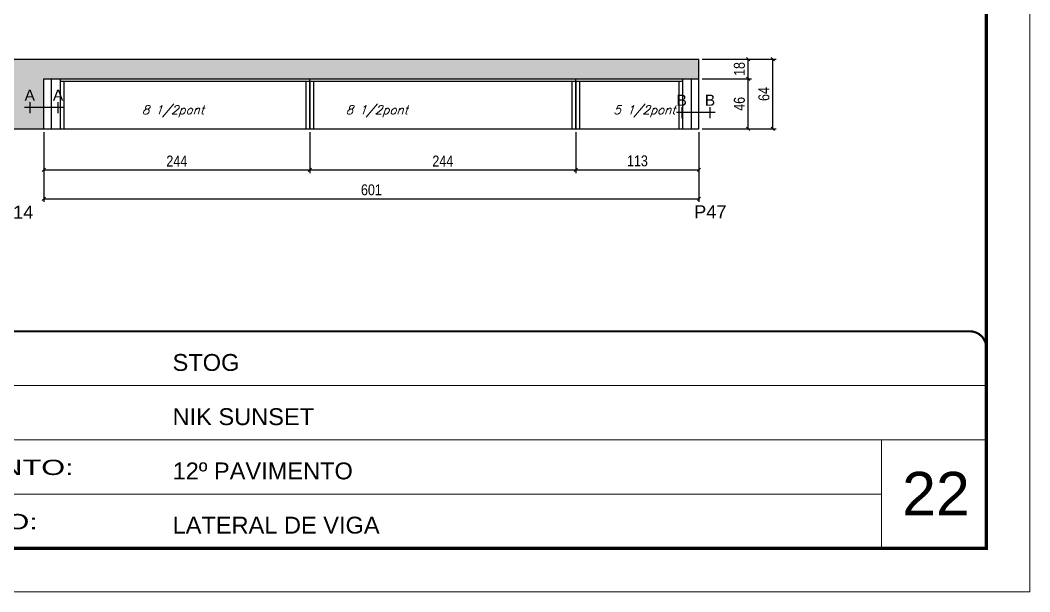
# Model space of a CAD drawing. Extents: x -10448 to -1189, y -11772 to 17235.
# Drawn here: x -8291 to -7365, y 10051 to 10576 of the extents above; entities that cross this region are included whole.
import ezdxf
from ezdxf.enums import TextEntityAlignment as Align

# ---------------------------------------------------------------- set-up
doc = ezdxf.new("R2010")
doc.units = 0
doc.linetypes.add('CONTINUO', pattern=[0])
doc.linetypes.add('DASHED', pattern=[0.75, 0.5, -0.25])
for name, color, linetype in [('5', 5, 'Continuous'), ('COTA', 241, 'Continuous'), ('detalhes', 4, 'Continuous'), ('Painéis', 200, 'Continuous'), ('SARR_2.2x7', 40, 'Continuous'), ('SARR_3.5x7', 81, 'Continuous'), ('texto', 7, 'Continuous')]:
    doc.layers.add(name, color=color, linetype=linetype)
for name, color, linetype, lineweight in [('CARIMBO', 255, 'Continuous', 9), ('Folhas', 255, 'Continuous', 9), ('SARRAFO DE PRESSAO', 251, 'DASHED', 9)]:
    doc.layers.add(name, color=color, linetype=linetype, lineweight=lineweight)
doc.styles.add('ARIAL', font='arial.ttf')
doc.styles.add('COTA TECNICA', font='techl___.ttf', dxfattribs={"height": 10})
doc.styles.add('Romans', font='romans.shx')
doc.styles.get("Standard").update_dxf_attribs({"font": 'arial.ttf'})
doc.styles.add('Tecnologia', font='')
doc.styles.get('Tecnologia').set_extended_font_data('Forgotten Futurist')
doc.dimstyles.new('PAINEL', dxfattribs={"dimtxt": 10, "dimasz": 3, "dimexe": 3, "dimexo": 3, "dimgap": 3, "dimtad": 1, "dimdec": 1, "dimzin": 12, "dimdsep": 46, "dimtxsty": 'COTA TECNICA', "dimblk1": 'OBLIQUE', "dimblk2": 'OBLIQUE', "dimsah": 1, "dimcen": 0.9, "dimclrd": 4, "dimclre": 4, "dimclrt": 240, "dimadec": 1, "dimazin": 3, "dimtfac": 1, "dimtdec": 1, "dimtmove": 0, "dimatfit": 3, "dimfxl": 1, "dimtolj": 1, "dimtzin": 12, "dimarcsym": 0})

# ---------------------------------------------------------------- blocks, each defined once
blk = doc.blocks.new('9999999999')
at = {"color": 30, "linetype": 'CONTINUO'}
for p, q in [((98564.56, 34379.64), (99583.98, 34379.64)), ((98564.56, 34329.83), (99487.98, 34329.83)), ((99583.98, 34329.83), (99487.98, 34329.83)), ((99487.98, 34329.83), (99487.98, 34230.21)), ((98564.56, 34280.02), (99487.98, 34280.02))]:
    blk.add_line(p, q, dxfattribs=at)
at = {"color": 30, "linetype": 'CONTINUO', "const_width": 2}
blk.add_lwpolyline([(99583.98, 34230.21), (99583.98, 34414.45, 0.414214), (99568.98, 34429.45), (98228.98, 34429.45, 0.414214), (98213.98, 34414.45), (98213.98, 34245.21, 0.414214), (98228.98, 34230.21), (99583.98, 34230.21)], format="xyb", dxfattribs=at)
at = {"layer": 'Folhas'}
blk.add_lwpolyline([(98138.98, 34190.21), (99623.98, 34190.21), (99623.98, 35240.21), (98138.98, 35240.21)], close=True, dxfattribs=at)
at = {"layer": 'Folhas', "color": 30, "const_width": 3}
blk.add_lwpolyline([(98213.98, 34230.21), (99583.98, 34230.21), (99583.98, 35200.21), (98213.98, 35200.21)], close=True, dxfattribs=at)
at = {"color": 7, "linetype": 'Continuous', "ltscale": 5, "style": 'ARIAL'}
for s, height, p in [('STOG', 15.483, (98837.68, 34393.13)), ('NIK SUNSET', 15.483, (98837.68, 34343.32)), ('12º PAVIMENTO', 15.4829, (98837.68, 34293.51)), ('LATERAL DE VIGA', 15.4829, (98837.68, 34243.7))]:
    blk.add_text(s, height=height, dxfattribs=at).set_placement(p)
at = {"layer": 'Folhas', "color": 7, "style": 'Tecnologia', "width": 1.5}
for s, p in [('PAVIMENTO:', (98573.65, 34297.5)), ('PROJETO:', (98573.65, 34247.69))]:
    blk.add_text(s, height=14, dxfattribs=at).set_placement(p)
blk = doc.blocks.new('_Oblique')
at = {"color": 0, "linetype": 'ByBlock', "lineweight": -2}
blk.add_line((-0.5, -0.5), (0.5, 0.5), dxfattribs=at)
blk = doc.blocks.new('*D532')
at = {"layer": 'COTA', "color": 4, "linetype": 'ByBlock', "lineweight": -2, "transparency": 16777216}
for p, q in [((-7665.23, 10522.5), (-7620.06, 10522.5)), ((-7623.06, 10476.5), (-7623.06, 10522.5)), ((-7665.23, 10476.5), (-7620.06, 10476.5))]:
    blk.add_line(p, q, dxfattribs=at)
at = {"layer": 'Defpoints', "color": 0, "linetype": 'ByBlock', "transparency": 16777216}
for p in [(-7668.23, 10522.5), (-7623.06, 10522.5), (-7668.23, 10476.5)]:
    blk.add_point(p, dxfattribs=at)
at = {"layer": 'COTA', "color": 4, "linetype": 'ByBlock', "lineweight": -2, "transparency": 16777216, "xscale": 3, "yscale": 3, "zscale": 3}
for p, rotation in [((-7623.06, 10522.5), 90), ((-7623.06, 10476.5), 270)]:
    blk.add_blockref('_Oblique', p, dxfattribs=dict(at, rotation=rotation))
at = {"layer": 'COTA', "color": 240, "linetype": 'ByBlock', "transparency": 16777216, "insert": (-7631.16, 10499.5), "char_height": 10, "attachment_point": 5, "rotation": 90, "style": 'COTA TECNICA'}
blk.add_mtext('\\A1;46', dxfattribs=at)
blk = doc.blocks.new('*D533')
at = {"layer": 'COTA', "color": 4, "linetype": 'ByBlock', "lineweight": -2, "transparency": 16777216}
for p, q in [((-7665.23, 10540.5), (-7620.06, 10540.5)), ((-7623.06, 10522.5), (-7623.06, 10540.5)), ((-7665.23, 10522.5), (-7620.06, 10522.5))]:
    blk.add_line(p, q, dxfattribs=at)
at = {"layer": 'Defpoints', "color": 0, "linetype": 'ByBlock', "transparency": 16777216}
for p in [(-7668.23, 10540.5), (-7623.06, 10540.5), (-7668.23, 10522.5)]:
    blk.add_point(p, dxfattribs=at)
at = {"layer": 'COTA', "color": 4, "linetype": 'ByBlock', "lineweight": -2, "transparency": 16777216, "xscale": 3, "yscale": 3, "zscale": 3}
for p, rotation in [((-7623.06, 10540.5), 90), ((-7623.06, 10522.5), 270)]:
    blk.add_blockref('_Oblique', p, dxfattribs=dict(at, rotation=rotation))
at = {"layer": 'COTA', "color": 240, "linetype": 'ByBlock', "transparency": 16777216, "insert": (-7631.15, 10531.5), "char_height": 10, "attachment_point": 5, "rotation": 90, "style": 'COTA TECNICA'}
blk.add_mtext('\\A1;18', dxfattribs=at)
blk = doc.blocks.new('*D534')
at = {"layer": 'COTA', "color": 4, "linetype": 'ByBlock', "lineweight": -2, "transparency": 16777216}
for p, q in [((-7665.23, 10540.5), (-7597.56, 10540.5)), ((-7600.56, 10476.5), (-7600.56, 10540.5)), ((-7665.23, 10476.5), (-7597.56, 10476.5))]:
    blk.add_line(p, q, dxfattribs=at)
at = {"layer": 'Defpoints', "color": 0, "linetype": 'ByBlock', "transparency": 16777216}
for p in [(-7668.23, 10540.5), (-7600.56, 10540.5), (-7668.23, 10476.5)]:
    blk.add_point(p, dxfattribs=at)
at = {"layer": 'COTA', "color": 4, "linetype": 'ByBlock', "lineweight": -2, "transparency": 16777216, "xscale": 3, "yscale": 3, "zscale": 3}
for p, rotation in [((-7600.56, 10540.5), 90), ((-7600.56, 10476.5), 270)]:
    blk.add_blockref('_Oblique', p, dxfattribs=dict(at, rotation=rotation))
at = {"layer": 'COTA', "color": 240, "linetype": 'ByBlock', "transparency": 16777216, "insert": (-7608.66, 10508.5), "char_height": 10, "attachment_point": 5, "rotation": 90, "style": 'COTA TECNICA'}
blk.add_mtext('\\A1;64', dxfattribs=at)
blk = doc.blocks.new('*D535')
at = {"layer": 'COTA', "color": 4, "linetype": 'ByBlock', "lineweight": -2, "transparency": 16777216}
for p, q in [((-8269.23, 10473.5), (-8269.23, 10435.88)), ((-8025.23, 10473.5), (-8025.23, 10435.88)), ((-8269.23, 10438.88), (-8025.23, 10438.88))]:
    blk.add_line(p, q, dxfattribs=at)
at = {"layer": 'Defpoints', "color": 0, "linetype": 'ByBlock', "transparency": 16777216}
for p in [(-8269.23, 10476.5), (-8025.23, 10476.5), (-8025.23, 10438.88)]:
    blk.add_point(p, dxfattribs=at)
at = {"layer": 'COTA', "color": 4, "linetype": 'ByBlock', "lineweight": -2, "transparency": 16777216, "xscale": 3, "yscale": 3, "zscale": 3, "rotation": 180}
blk.add_blockref('_Oblique', (-8269.23, 10438.88), dxfattribs=at)
at = {"layer": 'COTA', "color": 4, "linetype": 'ByBlock', "lineweight": -2, "transparency": 16777216, "xscale": 3, "yscale": 3, "zscale": 3}
blk.add_blockref('_Oblique', (-8025.23, 10438.88), dxfattribs=at)
at = {"layer": 'COTA', "color": 240, "linetype": 'ByBlock', "transparency": 16777216, "insert": (-8147.23, 10446.95), "char_height": 10, "attachment_point": 5, "style": 'COTA TECNICA'}
blk.add_mtext('\\A1;244', dxfattribs=at)
blk = doc.blocks.new('*D536')
at = {"layer": 'COTA', "color": 4, "linetype": 'ByBlock', "lineweight": -2, "transparency": 16777216}
for p, q in [((-8025.23, 10473.5), (-8025.23, 10435.88)), ((-7781.23, 10473.5), (-7781.23, 10435.88)), ((-8025.23, 10438.88), (-7781.23, 10438.88))]:
    blk.add_line(p, q, dxfattribs=at)
at = {"layer": 'Defpoints', "color": 0, "linetype": 'ByBlock', "transparency": 16777216}
for p in [(-8025.23, 10476.5), (-7781.23, 10476.5), (-7781.23, 10438.88)]:
    blk.add_point(p, dxfattribs=at)
at = {"layer": 'COTA', "color": 4, "linetype": 'ByBlock', "lineweight": -2, "transparency": 16777216, "xscale": 3, "yscale": 3, "zscale": 3, "rotation": 180}
blk.add_blockref('_Oblique', (-8025.23, 10438.88), dxfattribs=at)
at = {"layer": 'COTA', "color": 4, "linetype": 'ByBlock', "lineweight": -2, "transparency": 16777216, "xscale": 3, "yscale": 3, "zscale": 3}
blk.add_blockref('_Oblique', (-7781.23, 10438.88), dxfattribs=at)
at = {"layer": 'COTA', "color": 240, "linetype": 'ByBlock', "transparency": 16777216, "insert": (-7903.23, 10446.95), "char_height": 10, "attachment_point": 5, "style": 'COTA TECNICA'}
blk.add_mtext('\\A1;244', dxfattribs=at)
blk = doc.blocks.new('*D537')
at = {"layer": 'COTA', "color": 4, "linetype": 'ByBlock', "lineweight": -2, "transparency": 16777216}
for p, q in [((-8269.23, 10473.5), (-8269.23, 10409.38)), ((-7668.23, 10473.5), (-7668.23, 10409.38)), ((-8269.23, 10412.38), (-7668.23, 10412.38))]:
    blk.add_line(p, q, dxfattribs=at)
at = {"layer": 'Defpoints', "color": 0, "linetype": 'ByBlock', "transparency": 16777216}
for p in [(-8269.23, 10476.5), (-7668.23, 10476.5), (-7668.23, 10412.38)]:
    blk.add_point(p, dxfattribs=at)
at = {"layer": 'COTA', "color": 4, "linetype": 'ByBlock', "lineweight": -2, "transparency": 16777216, "xscale": 3, "yscale": 3, "zscale": 3, "rotation": 180}
blk.add_blockref('_Oblique', (-8269.23, 10412.38), dxfattribs=at)
at = {"layer": 'COTA', "color": 4, "linetype": 'ByBlock', "lineweight": -2, "transparency": 16777216, "xscale": 3, "yscale": 3, "zscale": 3}
blk.add_blockref('_Oblique', (-7668.23, 10412.38), dxfattribs=at)
at = {"layer": 'COTA', "color": 240, "linetype": 'ByBlock', "transparency": 16777216, "insert": (-7968.73, 10420.48), "char_height": 10, "attachment_point": 5, "style": 'COTA TECNICA'}
blk.add_mtext('\\A1;601', dxfattribs=at)
blk = doc.blocks.new('*D538')
at = {"layer": 'COTA', "color": 4, "linetype": 'ByBlock', "lineweight": -2, "transparency": 16777216}
for p, q in [((-7781.23, 10473.5), (-7781.23, 10435.88)), ((-7668.23, 10461.25), (-7668.23, 10435.88)), ((-7781.23, 10438.88), (-7668.23, 10438.88))]:
    blk.add_line(p, q, dxfattribs=at)
at = {"layer": 'Defpoints', "color": 0, "linetype": 'ByBlock', "transparency": 16777216}
for p in [(-7781.23, 10476.5), (-7668.23, 10464.25), (-7668.23, 10438.88)]:
    blk.add_point(p, dxfattribs=at)
at = {"layer": 'COTA', "color": 4, "linetype": 'ByBlock', "lineweight": -2, "transparency": 16777216, "xscale": 3, "yscale": 3, "zscale": 3, "rotation": 180}
blk.add_blockref('_Oblique', (-7781.23, 10438.88), dxfattribs=at)
at = {"layer": 'COTA', "color": 4, "linetype": 'ByBlock', "lineweight": -2, "transparency": 16777216, "xscale": 3, "yscale": 3, "zscale": 3}
blk.add_blockref('_Oblique', (-7668.23, 10438.88), dxfattribs=at)
at = {"layer": 'COTA', "color": 240, "linetype": 'ByBlock', "transparency": 16777216, "insert": (-7724.73, 10447.1), "char_height": 10, "attachment_point": 5, "style": 'COTA TECNICA'}
blk.add_mtext('\\A1;113', dxfattribs=at)

msp = doc.modelspace()

# ---------------------------------------------------------------- hatches: boundary and pattern name
at = {"layer": 'COTA', "linetype": 'ByBlock'}
h = msp.add_hatch(dxfattribs=at)
h.set_pattern_fill('AR-CONC', color=256, scale=0.03)
h.paths.add_polyline_path([(-8564.52, 10540.5), (-8564.52, 10514.5), (-8510.52, 10514.5), (-8510.52, 10522.5), (-8322.52, 10522.5), (-8322.52, 10476.5), (-8269.23, 10476.5), (-8269.23, 10522.5), (-7668.23, 10522.5), (-7668.23, 10540.5)])

# ---------------------------------------------------------------- linework, layer by layer
for p, q in [((-8564.52, 10540.5), (-7668.23, 10540.5)), ((-7668.23, 10522.5), (-7668.23, 10540.5)), ((-8322.52, 10476.5), (-8269.23, 10476.5))]:
    msp.add_line(p, q, dxfattribs=at)
at = {"layer": 'detalhes'}
for p, q in [((-8251.31, 10496.09), (-8286.9, 10496.09)), ((-8281.9, 10501.09), (-8281.9, 10491.09)), ((-8256.31, 10501.09), (-8256.31, 10491.09)), ((-7683.92, 10496.42), (-7683.92, 10486.42)), ((-7658.32, 10496.42), (-7658.32, 10486.42)), ((-7653.32, 10491.42), (-7688.92, 10491.42))]:
    msp.add_line(p, q, dxfattribs=at)
at = {"layer": 'Painéis', "linetype": 'ByBlock'}
for p, q in [((-8269.23, 10522.5), (-7668.23, 10522.5)), ((-8269.23, 10476.5), (-8269.23, 10522.5)), ((-8025.23, 10476.5), (-8025.23, 10522.5)), ((-7781.23, 10476.5), (-7781.23, 10522.5)), ((-7668.23, 10476.5), (-7668.23, 10522.5)), ((-8269.23, 10476.5), (-7668.23, 10476.5))]:
    msp.add_line(p, q, dxfattribs=at)
at = {"layer": 'SARR_2.2x7', "linetype": 'Continuous'}
for p, q in [((-8262.23, 10476.5), (-8262.23, 10522.5)), ((-7675.23, 10476.5), (-7675.23, 10522.5)), ((-8254.23, 10520.3), (-8025.23, 10520.3)), ((-8025.23, 10520.3), (-7781.23, 10520.3)), ((-7781.23, 10520.3), (-7683.23, 10520.3))]:
    msp.add_line(p, q, dxfattribs=at)
at = {"layer": 'SARR_3.5x7'}
for p, q in [((-8254.23, 10522.5), (-8254.23, 10476.5)), ((-7683.23, 10522.5), (-7683.23, 10476.5)), ((-8250.73, 10520.3), (-8250.73, 10476.5)), ((-8028.73, 10520.3), (-8028.73, 10476.5)), ((-8025.23, 10520.3), (-8025.23, 10476.5)), ((-8021.73, 10520.3), (-8021.73, 10476.5)), ((-7784.73, 10520.3), (-7784.73, 10476.5)), ((-7781.23, 10520.3), (-7781.23, 10476.5)), ((-7777.73, 10520.3), (-7777.73, 10476.5)), ((-7686.73, 10520.3), (-7686.73, 10476.5)), ((-8254.23, 10476.5), (-8250.73, 10476.5)), ((-8028.73, 10476.5), (-8025.23, 10476.5)), ((-8025.23, 10476.5), (-8021.73, 10476.5)), ((-7784.73, 10476.5), (-7781.23, 10476.5)), ((-7781.23, 10476.5), (-7777.73, 10476.5)), ((-7686.73, 10476.5), (-7683.23, 10476.5))]:
    msp.add_line(p, q, dxfattribs=at)

# ---------------------------------------------------------------- block references
at = {"layer": 'SARRAFO DE PRESSAO', "color": 6, "linetype": 'ByBlock'}
msp.add_blockref('9999999999', (-106988.76, -24138.85), dxfattribs=at)

# ---------------------------------------------------------------- texts
at = {"layer": '5', "linetype": 'Continuous'}
for s, p in [('P14', (-8308.61, 10393.99)), ('P47', (-7672.74, 10394.37))]:
    msp.add_text(s, height=12, rotation=0.00004, dxfattribs=at).set_placement(p)
at = {"layer": 'CARIMBO', "style": 'ARIAL'}
msp.add_text('22', height=40, dxfattribs=at).set_placement((-7481.92, 10121.5))
at = {"layer": 'detalhes', "color": 0, "linetype": 'Continuous', "style": 'ARIAL'}
for s, p in [('A', (-8282.1, 10507.5)), ('A', (-8256.11, 10507.5)), ('B', (-7684.12, 10502.84)), ('B', (-7658.12, 10502.84))]:
    msp.add_text(s, height=10.22, dxfattribs=at).set_placement(p, align=Align.MIDDLE_CENTER)
at = {"layer": 'texto', "color": 2, "char_height": 8, "attachment_point": 5, "style": 'Romans'}
for s, insert in [('{\\Q19;\\C256;8 1/2pont}', (-8150.73, 10492.72)), ('{\\Q19;\\C256;8 1/2pont}', (-7963.73, 10492.72)), ('{\\Q19;\\C256;5 1/2pont}', (-7718.23, 10492.72))]:
    msp.add_mtext(s, dxfattribs=dict(at, insert=insert))

# ---------------------------------------------------------------- dimensions: what is measured, and where the dimension line sits
at = {"layer": 'COTA', "linetype": 'ByBlock'}
for base, p1, p2, picture, middle in [((-7623.06, 10540.5), (-7668.23, 10522.5), (-7668.23, 10540.5), '*D533', (-7631.15, 10531.5)), ((-7600.56, 10540.5), (-7668.23, 10476.5), (-7668.23, 10540.5), '*D534', (-7608.66, 10508.5)), ((-7623.06, 10522.5), (-7668.23, 10476.5), (-7668.23, 10522.5), '*D532', (-7631.16, 10499.5))]:
    dim = msp.add_linear_dim(base=base, p1=p1, p2=p2, angle=90, dimstyle='PAINEL', dxfattribs=at)
    dim.commit()
    dim.dimension.update_dxf_attribs({"geometry": picture, "text_midpoint": middle})
for base, p1, p2, picture, middle in [((-8025.23, 10438.88), (-8269.23, 10476.5), (-8025.23, 10476.5), '*D535', (-8147.23, 10446.95)), ((-7668.23, 10412.38), (-8269.23, 10476.5), (-7668.23, 10476.5), '*D537', (-7968.73, 10420.48)), ((-7668.23, 10438.88), (-7781.23, 10476.5), (-7668.23, 10464.25), '*D538', (-7724.73, 10447.1))]:
    dim = msp.add_linear_dim(base=base, p1=p1, p2=p2, dimstyle='PAINEL', dxfattribs=at)
    dim.commit()
    dim.dimension.update_dxf_attribs({"geometry": picture, "text_midpoint": middle})
dim = msp.add_linear_dim(base=(-7781.23, 10438.88), p1=(-8025.23, 10476.5), p2=(-7781.23, 10476.5), dimstyle='PAINEL', override={"dimtmove": 1}, dxfattribs=at)
dim.commit()
dim.dimension.update_dxf_attribs({"geometry": '*D536', "text_midpoint": (-7903.23, 10446.95)})

doc.saveas('drawing.dxf')
